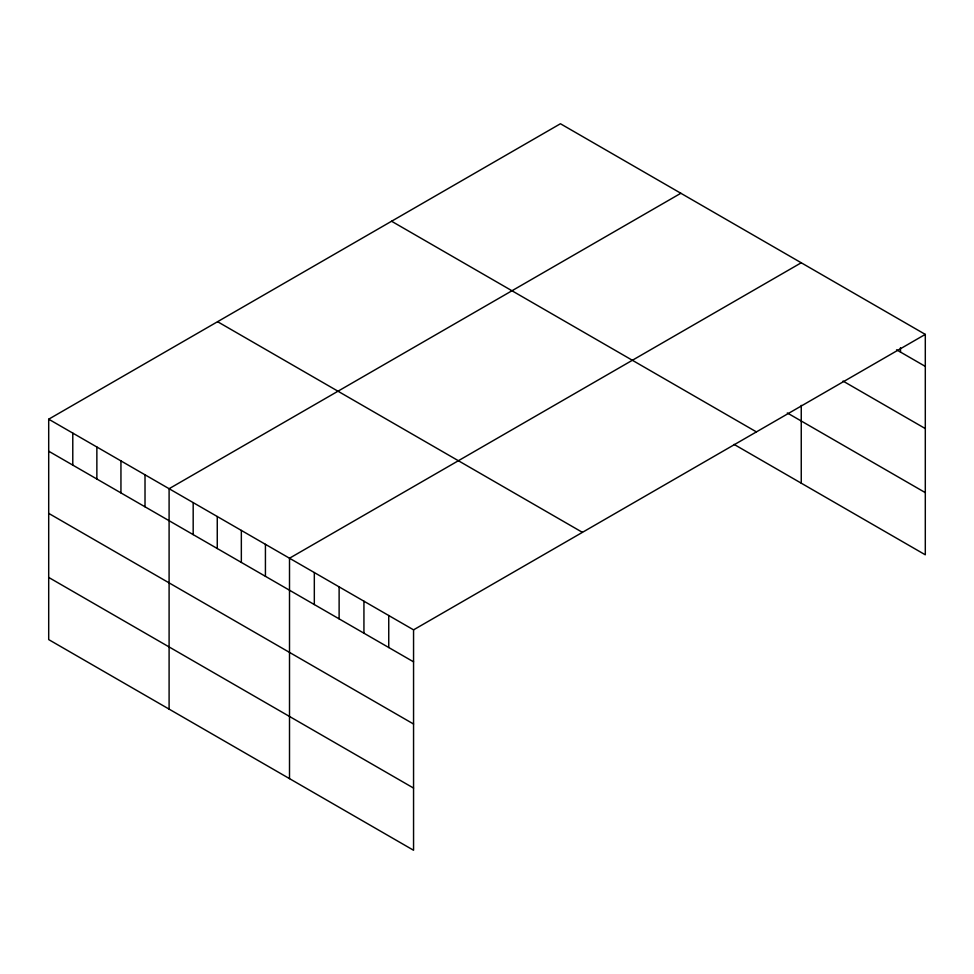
<?xml version="1.0" encoding="UTF-8"?>
<svg xmlns="http://www.w3.org/2000/svg" width="974" height="974" viewBox="0 0 974 974"><rect width="100%" height="100%" fill="white"/><g stroke="black" fill="none" stroke-linecap="round" stroke-linejoin="round"><path stroke-width="1.46" d="M48.7 419.197L413.56 629.849L413.56 850.253L48.7 639.601L48.7 419.197L560.44 123.747L925.3 334.399L925.3 554.803L734.079 444.4M680.85 193.266L169.099 488.717L169.099 709.121M801.249 262.773L289.509 558.224L289.509 778.628M413.56 629.849L925.3 334.399M896.567 349.812L925.3 366.394M843.034 381.077L925.3 428.572M787.309 412.964L925.3 492.625M391.572 221.244L756.421 431.896M217.579 321.7L582.428 532.352M48.7 451.206L413.56 661.845M48.7 513.371L413.56 724.023M48.7 577.436L413.56 788.076M900.487 347.706L900.487 352.077M801.249 405.354L801.249 483.177M388.748 615.519L388.748 647.527M363.935 601.202L363.935 633.197M339.122 586.872L339.122 618.88M314.322 572.554L314.322 604.55M265.427 544.32L265.427 576.328M241.345 530.416L241.345 562.424M217.263 516.512L217.263 548.52M193.181 502.621L193.181 534.616M145.016 474.813L145.016 506.809M120.946 460.909L120.946 492.905M96.864 447.005L96.864 479.001M72.782 433.101L72.782 465.097"/></g></svg>
